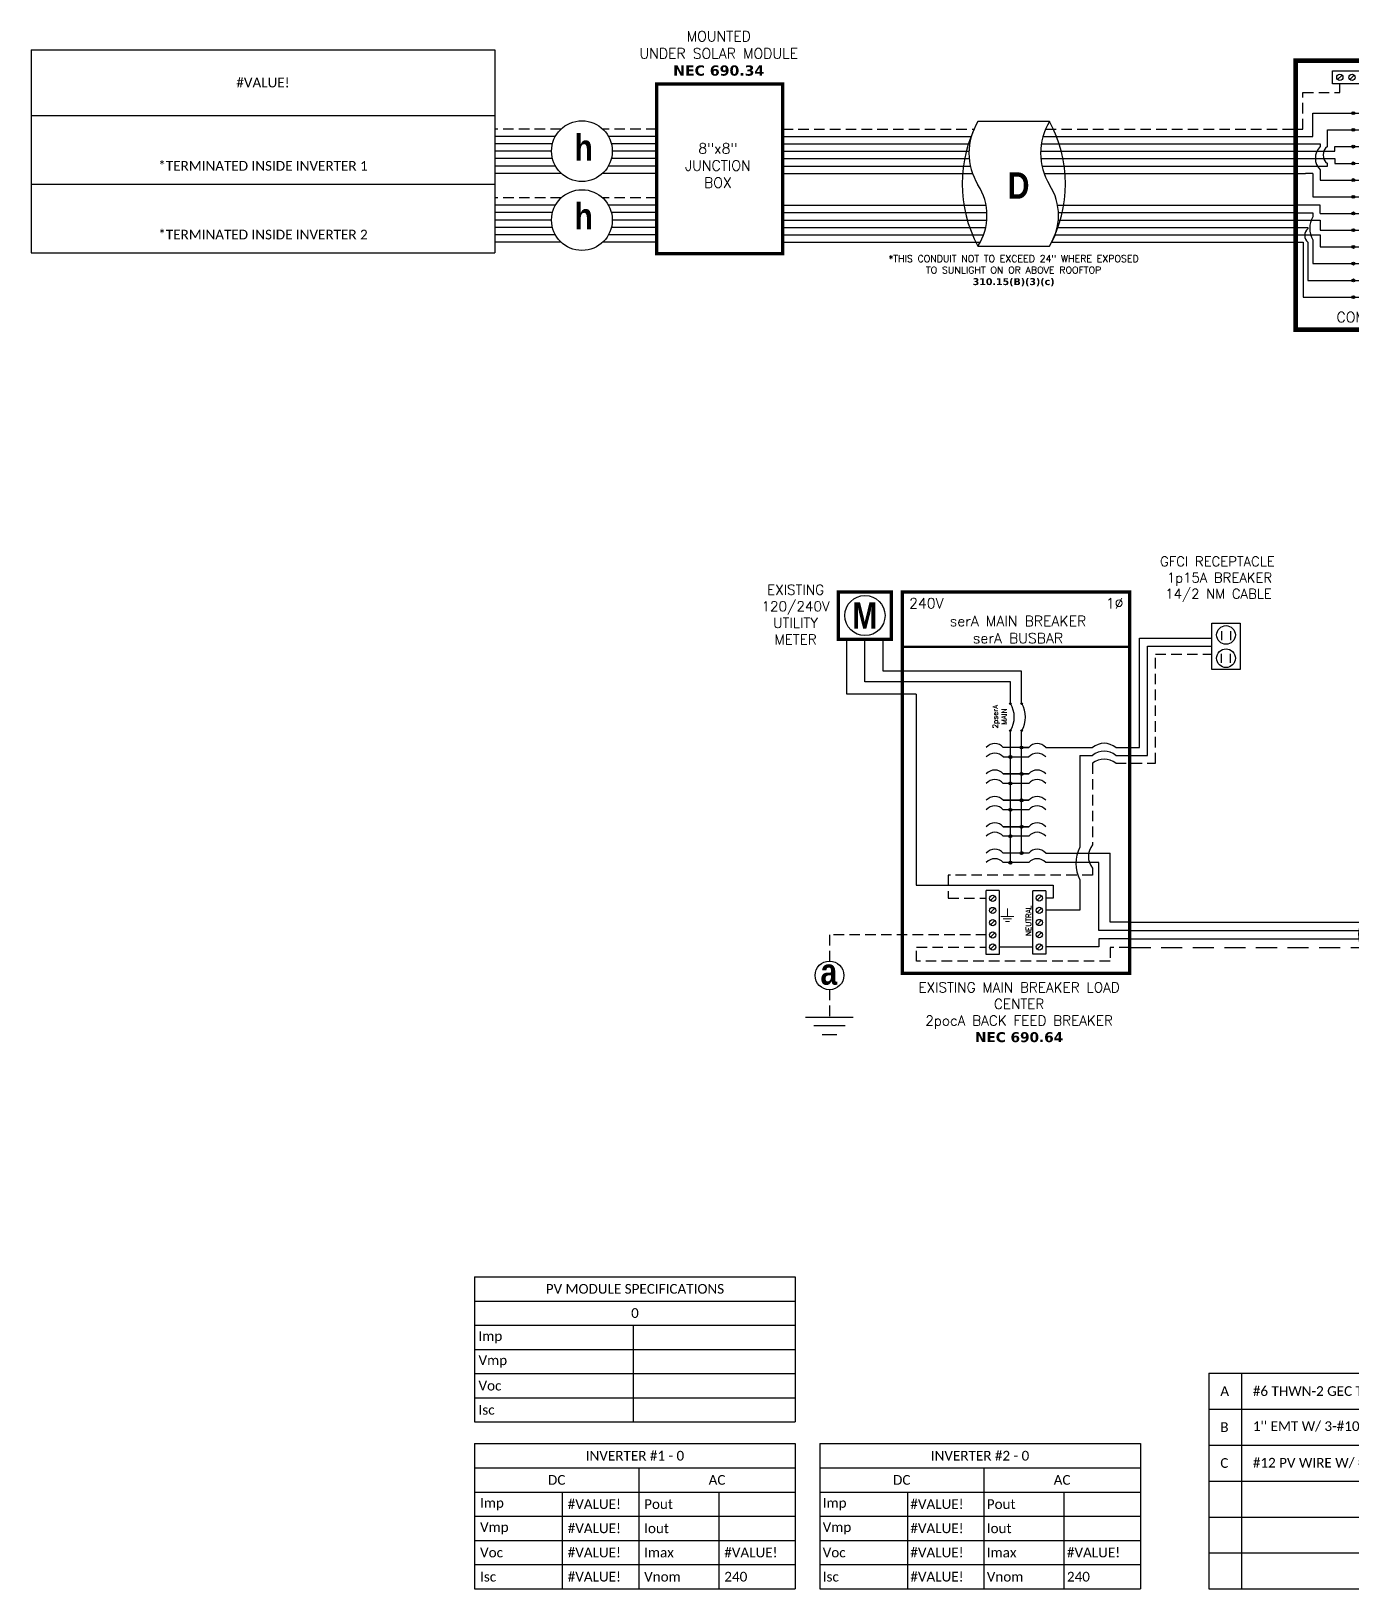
# Model space of a CAD drawing. Header units: feet. Extents: x 20586 to 21367, y 14556 to 15126.
# Drawn here: x 20586 to 21056, y 14556 to 15111 of the extents above; entities that cross this region are included whole.
import ezdxf

# ---------------------------------------------------------------- set-up
doc = ezdxf.new("R2010")
doc.units = ezdxf.units.FT
doc.header["$MEASUREMENT"] = 0
doc.linetypes.add('DASHED', pattern=[0.75, 0.5, -0.25])
doc.linetypes.add('HIDDEN', pattern=[0.375, 0.25, -0.125])
doc.layers.add('TEXT', color=7, linetype='Continuous')
doc.layers.add('Z - TITLEBLOCK TXT', color=7, linetype='Continuous')
doc.styles.add('ONE LINE TXT', font='techb___.ttf')
doc.styles.get("Standard").update_dxf_attribs({"font": 'simplex.shx'})

# ---------------------------------------------------------------- blocks, each defined once
blk = doc.blocks.new('6stringCombiner')
at = {"linetype": 'Continuous'}
h = blk.add_hatch(color=7, dxfattribs=at)
h.dxf.hatch_style = 1
edge = h.paths.add_edge_path()
edge.add_arc((20.51, 77.12), 0.513, 0, 360)
h = blk.add_hatch(color=7, dxfattribs=at)
h.dxf.hatch_style = 1
edge = h.paths.add_edge_path()
edge.add_arc((32.29, 77.12), 0.513, 0, 360)
h = blk.add_hatch(color=254, dxfattribs=at)
h.dxf.hatch_style = 1
edge = h.paths.add_edge_path()
edge.add_arc((39.7, 71.16), 1.11, 0, 360)
h = blk.add_hatch(color=7, dxfattribs=at)
h.dxf.hatch_style = 1
edge = h.paths.add_edge_path()
edge.add_arc((20.51, 71.16), 0.513, 0, 360)
h = blk.add_hatch(color=7, dxfattribs=at)
h.dxf.hatch_style = 1
edge = h.paths.add_edge_path()
edge.add_arc((32.29, 71.16), 0.513, 0, 360)
h = blk.add_hatch(color=7, dxfattribs=at)
h.dxf.hatch_style = 1
edge = h.paths.add_edge_path()
edge.add_arc((20.51, 65.2), 0.513, 0, 360)
h = blk.add_hatch(color=7, dxfattribs=at)
h.dxf.hatch_style = 1
edge = h.paths.add_edge_path()
edge.add_arc((32.29, 65.2), 0.513, 0, 360)
h = blk.add_hatch(color=253, dxfattribs=at)
h.dxf.hatch_style = 1
edge = h.paths.add_edge_path()
edge.add_arc((20.51, 59.24), 0.513, 0, 360)
h = blk.add_hatch(color=253, dxfattribs=at)
h.dxf.hatch_style = 1
edge = h.paths.add_edge_path()
edge.add_arc((32.29, 59.24), 0.513, 0, 360)
h = blk.add_hatch(color=253, dxfattribs=at)
h.dxf.hatch_style = 1
edge = h.paths.add_edge_path()
edge.add_arc((20.51, 53.28), 0.513, 0, 360)
h = blk.add_hatch(color=253, dxfattribs=at)
h.dxf.hatch_style = 1
edge = h.paths.add_edge_path()
edge.add_arc((32.29, 53.28), 0.513, 0, 360)
h = blk.add_hatch(color=254, dxfattribs=at)
h.dxf.hatch_style = 1
edge = h.paths.add_edge_path()
edge.add_arc((39.7, 53.28), 1.11, 0, 360)
h = blk.add_hatch(color=253, dxfattribs=at)
h.dxf.hatch_style = 1
edge = h.paths.add_edge_path()
edge.add_arc((20.51, 47.32), 0.513, 0, 360)
h = blk.add_hatch(color=253, dxfattribs=at)
h.dxf.hatch_style = 1
edge = h.paths.add_edge_path()
edge.add_arc((32.29, 47.32), 0.513, 0, 360)
h = blk.add_hatch(color=7, dxfattribs=at)
h.dxf.hatch_style = 1
edge = h.paths.add_edge_path()
edge.add_arc((20.53, 41.41), 0.513, 0, 360)
h = blk.add_hatch(color=7, dxfattribs=at)
h.dxf.hatch_style = 1
edge = h.paths.add_edge_path()
edge.add_arc((32.3, 41.41), 0.513, 0, 360)
h = blk.add_hatch(color=7, dxfattribs=at)
h.dxf.hatch_style = 1
edge = h.paths.add_edge_path()
edge.add_arc((20.53, 35.45), 0.513, 0, 360)
h = blk.add_hatch(color=7, dxfattribs=at)
h.dxf.hatch_style = 1
edge = h.paths.add_edge_path()
edge.add_arc((32.3, 35.45), 0.513, 0, 360)
h = blk.add_hatch(color=254, dxfattribs=at)
h.dxf.hatch_style = 1
edge = h.paths.add_edge_path()
edge.add_arc((39.71, 35.45), 1.11, 0, 360)
h = blk.add_hatch(color=7, dxfattribs=at)
h.dxf.hatch_style = 1
edge = h.paths.add_edge_path()
edge.add_arc((20.53, 29.49), 0.513, 0, 360)
h = blk.add_hatch(color=7, dxfattribs=at)
h.dxf.hatch_style = 1
edge = h.paths.add_edge_path()
edge.add_arc((32.3, 29.49), 0.513, 0, 360)
h = blk.add_hatch(color=253, dxfattribs=at)
h.dxf.hatch_style = 1
edge = h.paths.add_edge_path()
edge.add_arc((20.53, 23.53), 0.513, 0, 360)
h = blk.add_hatch(color=253, dxfattribs=at)
h.dxf.hatch_style = 1
edge = h.paths.add_edge_path()
edge.add_arc((32.3, 23.53), 0.513, 0, 360)
h = blk.add_hatch(color=253, dxfattribs=at)
h.dxf.hatch_style = 1
edge = h.paths.add_edge_path()
edge.add_arc((20.53, 17.57), 0.513, 0, 360)
h = blk.add_hatch(color=253, dxfattribs=at)
h.dxf.hatch_style = 1
edge = h.paths.add_edge_path()
edge.add_arc((32.3, 17.57), 0.513, 0, 360)
h = blk.add_hatch(color=254, dxfattribs=at)
h.dxf.hatch_style = 1
edge = h.paths.add_edge_path()
edge.add_arc((39.71, 17.57), 1.11, 0, 360)
h = blk.add_hatch(color=253, dxfattribs=at)
h.dxf.hatch_style = 1
edge = h.paths.add_edge_path()
edge.add_arc((20.53, 11.61), 0.513, 0, 360)
h = blk.add_hatch(color=253, dxfattribs=at)
h.dxf.hatch_style = 1
edge = h.paths.add_edge_path()
edge.add_arc((32.3, 11.61), 0.513, 0, 360)
at = {"color": 1, "linetype": 'Continuous'}
for p, q in [((13.11, 87.6), (13.11, 92.14)), ((13.11, 92.14), (40.06, 92.14)), ((40.06, 92.14), (40.06, 87.6)), ((40.06, 87.6), (13.11, 87.6)), ((21.03, 77.13), (24.16, 77.13)), ((28.66, 77.12), (31.78, 77.12)), ((21.03, 71.16), (24.16, 71.17)), ((28.66, 71.16), (31.78, 71.16)), ((21.03, 65.2), (24.16, 65.21)), ((28.66, 65.2), (31.78, 65.2)), ((21.03, 59.24), (24.16, 59.25)), ((28.66, 59.24), (31.78, 59.24)), ((21.03, 53.28), (24.16, 53.29)), ((28.66, 53.28), (31.78, 53.28)), ((21.03, 47.32), (24.16, 47.33)), ((28.66, 47.32), (31.78, 47.32)), ((21.04, 41.42), (24.17, 41.42)), ((28.67, 41.41), (31.79, 41.41)), ((21.04, 35.45), (24.17, 35.46)), ((28.67, 35.45), (31.79, 35.45)), ((21.04, 29.49), (24.17, 29.5)), ((28.67, 29.49), (31.79, 29.49)), ((21.04, 23.53), (24.17, 23.54)), ((28.67, 23.53), (31.79, 23.53)), ((21.04, 17.57), (24.17, 17.58)), ((28.67, 17.57), (31.79, 17.57)), ((21.04, 11.61), (24.17, 11.62)), ((28.67, 11.61), (31.79, 11.61))]:
    blk.add_line(p, q, dxfattribs=at)
at = {"color": 4, "linetype": 'Continuous'}
for p, q in [((16.49, 90.65), (14.92, 89.08)), ((20.84, 90.65), (19.27, 89.08)), ((25.19, 90.65), (23.62, 89.08)), ((29.54, 90.65), (27.97, 89.08)), ((33.89, 90.65), (32.32, 89.08)), ((38.25, 90.65), (36.67, 89.08))]:
    blk.add_line(p, q, dxfattribs=at)
at = {"color": 92, "linetype": 'HIDDEN', "ltscale": 15}
for p, q in [((2.56, 71.4), (2.56, 84.52)), ((2.56, 84.52), (15.71, 84.52)), ((15.71, 84.52), (15.71, 87.6)), ((33.11, 82.53), (33.11, 87.6)), ((37.46, 84.52), (37.46, 87.6)), ((53.89, 84.52), (37.46, 84.52)), ((53.89, 84.52), (53.89, 71.4)), ((50.72, 82.54), (33.11, 82.53)), ((50.72, 62.94), (50.72, 82.54)), ((0, 71.4), (2.56, 71.4)), ((53.89, 71.4), (57.11, 71.4)), ((50.72, 62.94), (57.11, 62.94))]:
    blk.add_line(p, q, dxfattribs=at)
at = {"color": 7, "linetype": 'Continuous'}
for p, q in [((0, 68.78), (3.44, 68.78)), ((48.55, 71.16), (39.7, 71.16)), ((48.55, 69.79), (48.55, 71.16)), ((48.55, 69.79), (57.11, 69.79)), ((0, 63.53), (3.43, 63.53)), ((0, 58.29), (3.44, 58.29)), ((8.71, 41.41), (13.92, 41.41)), ((11.3, 35.45), (13.92, 35.45)), ((50.72, 35.45), (39.71, 35.45))]:
    blk.add_line(p, q, dxfattribs=at)
at = {"color": 253, "linetype": 'Continuous'}
for p, q in [((48.55, 68.18), (48.55, 53.28)), ((48.55, 68.18), (57.11, 68.18)), ((0, 66.15), (3.44, 66.15)), ((0, 60.91), (3.44, 60.91)), ((0, 55.67), (3.44, 55.67)), ((6.06, 55.67), (6.06, 47.32)), ((53.31, 17.57), (53.31, 59.55)), ((53.31, 59.55), (57.11, 59.55)), ((48.55, 53.28), (39.7, 53.28)), ((6.06, 47.32), (13.92, 47.32)), ((0, 41.68), (6.06, 41.68)), ((6.06, 41.68), (6.06, 40.26)), ((0, 36.44), (4.34, 36.44)), ((4.34, 36.44), (4.34, 35.98)), ((0, 31.2), (2.65, 31.2)), ((2.65, 31.2), (2.65, 11.61)), ((4.34, 31.12), (4.34, 17.57)), ((6.06, 31.99), (6.06, 23.53)), ((6.06, 23.53), (13.93, 23.53)), ((4.34, 17.57), (8.68, 17.57)), ((8.68, 17.57), (13.92, 17.57)), ((53.31, 17.57), (40.82, 17.57)), ((2.65, 11.61), (6.06, 11.61)), ((6.06, 11.61), (13.92, 11.61))]:
    blk.add_line(p, q, dxfattribs=at)
for p, q in [((50.72, 35.45), (50.72, 61.25)), ((50.72, 61.25), (57.11, 61.25))]:
    blk.add_line(p, q)
at = {"color": 7}
for p, q in [((8.71, 44.3), (0, 44.3)), ((0, 39.06), (8.71, 39.06)), ((8.71, 41.41), (8.71, 44.3)), ((8.71, 39.06), (8.71, 35.45)), ((0, 33.82), (8.71, 33.82)), ((8.71, 35.45), (11.3, 35.45)), ((8.71, 33.82), (8.71, 29.49))]:
    blk.add_line(p, q, dxfattribs=at)
at = {"lineweight": 50, "const_width": 1.71}
blk.add_lwpolyline([(57.11, 0), (0, 0), (0, 95.81), (57.11, 95.81)], close=True, dxfattribs=at)
blk.add_lwpolyline([(57.11, 0), (0, 0), (0, 95.81), (57.11, 95.81)], close=True, dxfattribs=at)
at = {"color": 92, "linetype": 'HIDDEN', "ltscale": 15, "flags": 128}
for points in [[(40.18, 89.22), (44.87, 89.22)], [(42.53, 92.72), (42.53, 89.22)], [(44.05, 88.35), (41, 88.35)], [(43.24, 87.48), (41.81, 87.48)]]:
    blk.add_lwpolyline(points, dxfattribs=at)
at = {"color": 7, "linetype": 'Continuous', "flags": 128}
for points in [[(3.44, 68.78), (6.06, 68.78), (6.06, 77.12), (13.92, 77.12)], [(13.92, 77.12), (20.51, 77.12)], [(32.29, 77.12), (39.7, 77.12)], [(39.7, 77.12), (39.7, 65.2)], [(11.3, 65.2), (11.3, 71.16), (13.92, 71.16)], [(13.92, 71.16), (20.51, 71.16)], [(13.92, 71.16), (20.51, 71.16)], [(32.29, 71.16), (39.7, 71.16)], [(3.43, 63.53), (13.92, 63.53), (13.92, 65.2)], [(13.92, 65.2), (20.51, 65.2)], [(13.92, 65.2), (20.51, 65.2)], [(32.29, 65.2), (39.7, 65.2)], [(3.44, 58.29), (11.3, 58.29), (11.3, 59.24)], [(13.93, 41.41), (20.53, 41.41)], [(32.3, 41.41), (39.71, 41.41)], [(39.71, 41.41), (39.71, 29.49)], [(13.93, 35.45), (20.53, 35.45)], [(13.93, 35.45), (20.53, 35.45)], [(32.3, 35.45), (39.71, 35.45)], [(8.71, 29.49), (20.53, 29.49)], [(8.71, 29.49), (20.53, 29.49)], [(32.3, 29.49), (39.71, 29.49)]]:
    blk.add_lwpolyline(points, dxfattribs=at)
at = {"color": 253, "linetype": 'Continuous', "flags": 128}
for points in [[(3.44, 66.15), (8.68, 66.15), (8.68, 65.2)], [(3.44, 60.91), (13.92, 60.91), (13.92, 59.24)], [(6.06, 55.67), (3.44, 55.67)], [(8.68, 56.94), (8.68, 53.28), (13.92, 53.28)], [(13.92, 59.24), (20.51, 59.24)], [(13.92, 59.24), (20.51, 59.24)], [(32.29, 59.24), (39.7, 59.24)], [(39.7, 59.24), (39.7, 47.32)], [(13.92, 53.28), (20.51, 53.28)], [(13.92, 53.28), (20.51, 53.28)], [(32.29, 53.28), (39.7, 53.28)], [(13.92, 47.32), (20.51, 47.32)], [(32.29, 47.32), (39.7, 47.32)], [(13.93, 23.53), (20.53, 23.53)], [(13.93, 23.53), (20.53, 23.53)], [(32.3, 23.53), (39.71, 23.53)], [(39.71, 23.53), (39.71, 11.61)], [(13.93, 17.57), (20.53, 17.57)], [(13.93, 17.57), (20.53, 17.57)], [(32.3, 17.57), (39.71, 17.57)], [(13.93, 11.61), (20.53, 11.61)], [(32.3, 11.61), (39.71, 11.61)]]:
    blk.add_lwpolyline(points, dxfattribs=at)
at = {"color": 4, "linetype": 'Continuous'}
for centre in [(15.71, 89.87), (20.06, 89.87), (24.41, 89.87), (28.76, 89.87), (33.11, 89.87), (37.46, 89.87)]:
    blk.add_circle(centre, 1.11, dxfattribs=at)
at = {"color": 7, "linetype": 'Continuous'}
for centre, radius in [((20.51, 77.12), 0.513), ((32.29, 77.12), 0.513), ((39.7, 71.16), 1.11), ((39.7, 71.16), 1.11), ((20.51, 71.16), 0.513), ((32.29, 71.16), 0.513), ((20.51, 65.2), 0.513), ((32.29, 65.2), 0.513), ((39.7, 53.28), 1.11), ((39.7, 53.28), 1.11), ((20.53, 41.41), 0.513), ((32.3, 41.41), 0.513), ((20.53, 35.45), 0.513), ((32.3, 35.45), 0.513), ((39.71, 35.45), 1.11), ((39.71, 35.45), 1.11), ((20.53, 29.49), 0.513), ((32.3, 29.49), 0.513), ((39.71, 17.57), 1.11), ((39.71, 17.57), 1.11)]:
    blk.add_circle(centre, radius, dxfattribs=at)
at = {"color": 253, "linetype": 'Continuous'}
for centre in [(20.51, 59.24), (32.29, 59.24), (20.51, 53.28), (32.29, 53.28), (20.51, 47.32), (32.29, 47.32), (20.53, 23.53), (32.3, 23.53), (20.53, 17.57), (32.3, 17.57), (20.53, 11.61), (32.3, 11.61)]:
    blk.add_circle(centre, 0.513, dxfattribs=at)
for centre, radius, start, end in [((12.9, 61.07), 5.91, 135.6055, 224.3945), ((13.49, 36.12), 8.5, 150.9088, 209.0912), ((6.41, 33.55), 3.19, 130.4007, 229.5993)]:
    blk.add_arc(centre, radius, start, end, dxfattribs=at)
at = {"color": 7, "linetype": 'Continuous'}
blk.add_arc((13.34, 62.22), 3.61, 124.3567, 235.6433, dxfattribs=at)
at = {"color": 1, "linetype": 'Continuous'}
for points in [[(24.16, 77.13), (24.82, 78.47), (26.41, 75.78), (27.87, 78.47), (28.66, 77.12)], [(24.16, 71.17), (24.82, 72.51), (26.41, 69.82), (27.87, 72.51), (28.66, 71.16)], [(24.16, 65.21), (24.82, 66.55), (26.41, 63.86), (27.87, 66.55), (28.66, 65.2)], [(24.16, 59.25), (24.82, 60.58), (26.41, 57.9), (27.87, 60.58), (28.66, 59.24)], [(24.16, 53.29), (24.82, 54.62), (26.41, 51.94), (27.87, 54.62), (28.66, 53.28)], [(24.16, 47.33), (24.82, 48.66), (26.41, 45.98), (27.87, 48.66), (28.66, 47.32)], [(24.17, 41.42), (24.84, 42.76), (26.42, 40.07), (27.88, 42.76), (28.67, 41.41)], [(24.17, 35.46), (24.84, 36.8), (26.42, 34.11), (27.88, 36.8), (28.67, 35.45)], [(24.17, 29.5), (24.84, 30.84), (26.42, 28.15), (27.88, 30.84), (28.67, 29.49)], [(24.17, 23.54), (24.84, 24.87), (26.42, 22.19), (27.88, 24.87), (28.67, 23.53)], [(24.17, 17.58), (24.84, 18.91), (26.42, 16.23), (27.88, 18.91), (28.67, 17.57)], [(24.17, 11.62), (24.84, 12.95), (26.42, 10.27), (27.88, 12.95), (28.67, 11.61)]]:
    blk.add_spline(points, degree=3, dxfattribs=at)
for p in [(22.67, 78.71), (22.67, 72.75), (22.67, 66.79), (22.67, 60.82), (22.67, 54.86), (22.67, 48.9), (22.68, 43), (22.68, 37.04), (22.67, 31.08), (22.68, 25.11), (22.68, 19.15), (22.68, 13.19)]:
    blk.add_text('20A', height=2.778, dxfattribs=at).set_placement(p)
at = {"color": 1, "insert": (26.91, 4.5), "char_height": 3.658, "attachment_point": 5}
blk.add_mtext_dynamic_manual_height_columns('COMBINER', width=1.1897, gutter_width=7.17, heights=[0], dxfattribs=at)
blk = doc.blocks.new('*T22')
at = {"color": 0, "lineweight": -2, "transparency": 16777216}
for p, q in [((0, 0), (165.11, 0)), ((0, 0), (0, -72.27)), ((165.11, 0), (165.11, -72.27)), ((0, -23.32), (165.11, -23.32)), ((0, -47.8), (165.11, -47.8)), ((0, -72.27), (165.11, -72.27))]:
    blk.add_line(p, q, dxfattribs=at)
at = {"color": 0, "linetype": 'Continuous', "transparency": 16777216, "char_height": 3.4544, "width": 156.9097, "attachment_point": 5}
for s, insert in [('{\\fCalibri|b0|i0|c0;#VALUE!', (82.56, -11.66)), ('{\\fCalibri|b0|i0|c0;^J^J*TERMINATED INSIDE INVERTER 1', (82.56, -35.56)), ('{\\fCalibri|b0|i0|c0;^J^J*TERMINATED INSIDE INVERTER 2', (82.56, -60.03))]:
    blk.add_mtext(s, dxfattribs=dict(at, insert=insert))
blk = doc.blocks.new('*U13')
at = {"color": 7, "linetype": 'Continuous'}
for p, q in [((-7.14, 13.31), (-28.39, 13.31)), ((-28.39, -4.31), (-7.14, -4.31))]:
    blk.add_line(p, q, dxfattribs=at)
at = {"color": 7}
for p, q in [((-35.53, 9), (-31.05, 9)), ((-9.81, 9), (0, 9))]:
    blk.add_line(p, q, dxfattribs=at)
at = {"color": 10}
for p, q in [((-35.53, 6), (-30.11, 6)), ((-8.87, 6), (0, 6))]:
    blk.add_line(p, q, dxfattribs=at)
at = {"color": 253}
for p, q in [((-35.53, 3), (-26.66, 3)), ((-5.41, 3), (0, 3))]:
    blk.add_line(p, q, dxfattribs=at)
at = {"color": 92, "linetype": 'HIDDEN', "ltscale": 10}
for p, q in [((-4.48, 0), (0, 0)), ((-35.53, 0), (-25.72, 0))]:
    blk.add_line(p, q, dxfattribs=at)
at = {"color": 7, "linetype": 'Continuous'}
for centre, start, end in [((-22.54, 4.5), 133.9732, 236.4265), ((-12.99, 4.5), 313.9732, 56.4265)]:
    blk.add_arc(centre, 10.58, start, end, dxfattribs=at)
at = {"linetype": 'Continuous'}
for centre, start, end in [((-26.08, 8.91), 117.6639, 242.3361), ((-4.83, 8.91), 117.6639, 242.3361), ((-30.7, 0.09), 297.6639, 62.3361), ((-9.45, 0.09), 297.6639, 62.3361)]:
    blk.add_arc(centre, 4.98, start, end, dxfattribs=at)
blk = doc.blocks.new('*U21')
at = {"color": 7}
blk.add_line((-79.14, 9), (0, 9), dxfattribs=at)
at = {"color": 10}
blk.add_line((-79.14, 6), (0, 6), dxfattribs=at)
at = {"color": 253}
blk.add_line((-79.14, 3), (0, 3), dxfattribs=at)
at = {"color": 92, "linetype": 'DASHED', "ltscale": 15}
blk.add_line((-79.14, 0), (0, 0), dxfattribs=at)
blk = doc.blocks.new('breakerPanel')
at = {"linetype": 'Continuous'}
h = blk.add_hatch(color=1, dxfattribs=at)
h.dxf.hatch_style = 1
edge = h.paths.add_edge_path()
edge.add_arc((-42.47, 86.8), 0.291, 0, 360)
h = blk.add_hatch(color=1, dxfattribs=at)
h.dxf.hatch_style = 1
edge = h.paths.add_edge_path()
edge.add_arc((-38.44, 86.8), 0.291, 0, 360)
h = blk.add_hatch(color=1, dxfattribs=at)
h.dxf.hatch_style = 1
edge = h.paths.add_edge_path()
edge.add_arc((-42.47, 77.16), 0.291, 0, 360)
h = blk.add_hatch(color=1, dxfattribs=at)
h.dxf.hatch_style = 1
edge = h.paths.add_edge_path()
edge.add_arc((-38.44, 77.16), 0.291, 0, 360)
h = blk.add_hatch(color=1, dxfattribs=at)
h.dxf.hatch_style = 1
edge = h.paths.add_edge_path()
edge.add_arc((-42.47, 67.78), 0.528, 0, 360)
h = blk.add_hatch(color=1, dxfattribs=at)
h.dxf.hatch_style = 1
edge = h.paths.add_edge_path()
edge.add_arc((-38.44, 71.16), 0.528, 0, 360)
h = blk.add_hatch(color=1, dxfattribs=at)
h.dxf.hatch_style = 1
edge = h.paths.add_edge_path()
edge.add_arc((-38.44, 61.76), 0.528, 0, 360)
h = blk.add_hatch(color=1, dxfattribs=at)
h.dxf.hatch_style = 1
edge = h.paths.add_edge_path()
edge.add_arc((-42.47, 58.38), 0.528, 0, 360)
h = blk.add_hatch(color=1, dxfattribs=at)
h.dxf.hatch_style = 1
edge = h.paths.add_edge_path()
edge.add_arc((-38.44, 52.36), 0.528, 0, 360)
h = blk.add_hatch(color=1, dxfattribs=at)
h.dxf.hatch_style = 1
edge = h.paths.add_edge_path()
edge.add_arc((-42.47, 48.98), 0.528, 0, 360)
h = blk.add_hatch(color=1, dxfattribs=at)
h.dxf.hatch_style = 1
edge = h.paths.add_edge_path()
edge.add_arc((-42.47, 39.58), 0.528, 0, 360)
h = blk.add_hatch(color=1, dxfattribs=at)
h.dxf.hatch_style = 1
edge = h.paths.add_edge_path()
edge.add_arc((-38.44, 42.95), 0.528, 0, 360)
h = blk.add_hatch(color=1, dxfattribs=at)
h.dxf.hatch_style = 1
edge = h.paths.add_edge_path()
edge.add_arc((-38.44, 33.55), 0.528, 0, 360)
h = blk.add_hatch(color=1, dxfattribs=at)
h.dxf.hatch_style = 1
edge = h.paths.add_edge_path()
edge.add_arc((-42.47, 30.17), 0.528, 0, 360)
at = {"color": 155, "true_color": 0x647190}
blk.add_line((-80.92, 126.59), (0, 126.59), dxfattribs=at)
at = {"color": 253, "linetype": 'Continuous'}
for p, q in [((-100.73, 90.2), (-100.73, 109.7)), ((-76.04, 90.2), (-100.73, 90.2)), ((-76.04, 90.2), (-76.04, 22.16)), ((-76.04, 22.16), (-27.25, 22.16)), ((-27.25, 17.57), (-29.89, 17.57)), ((-27.25, 22.16), (-27.25, 17.57)), ((-11.01, 0.16), (-29.89, 0.16)), ((0, 3), (-11.01, 3)), ((-11.01, 3), (-11.01, 0.16))]:
    blk.add_line(p, q, dxfattribs=at)
at = {"color": 10, "linetype": 'Continuous'}
for p, q in [((-94.24, 94.51), (-94.24, 109.7)), ((-42.47, 94.51), (-94.24, 94.51)), ((-42.47, 87.09), (-42.47, 94.51)), ((-42.47, 30.17), (-42.47, 76.87)), ((-35.88, 67.78), (-45.04, 67.78)), ((-35.88, 58.38), (-45.04, 58.38)), ((-35.88, 48.98), (-45.04, 48.98)), ((-35.88, 39.58), (-45.04, 39.58)), ((-35.88, 30.17), (-45.04, 30.17)), ((-10.98, 30.17), (-29.89, 30.17)), ((-10.98, 6), (-10.98, 30.17)), ((0, 6), (-10.98, 6))]:
    blk.add_line(p, q, dxfattribs=at)
at = {"color": 7, "linetype": 'Continuous'}
for p, q in [((-87.75, 98.34), (-87.75, 109.7)), ((-38.44, 98.34), (-87.75, 98.34)), ((-38.44, 87.09), (-38.44, 98.34)), ((-38.44, 61.76), (-38.44, 76.87)), ((-35.88, 71.16), (-45.04, 71.16)), ((-38.44, 71.16), (-35.88, 71.16)), ((-45.04, 61.76), (-35.88, 61.76)), ((-35.88, 61.76), (-45.04, 61.76)), ((-38.44, 52.36), (-38.44, 61.76)), ((-45.04, 52.36), (-35.88, 52.36)), ((-35.88, 52.36), (-45.04, 52.36)), ((-38.44, 42.95), (-38.44, 52.36)), ((-45.04, 42.95), (-35.88, 42.95)), ((-35.88, 42.95), (-45.04, 42.95)), ((-38.44, 33.55), (-38.44, 42.95)), ((-35.88, 33.55), (-45.04, 33.55)), ((-6.96, 9), (-6.96, 33.55))]:
    blk.add_line(p, q, dxfattribs=at)
at = {"lineweight": 50}
blk.add_line((-80.92, 106.95), (0, 106.95), dxfattribs=at)
at = {"color": 7}
for p, q in [((-29.89, 33.55), (-6.96, 33.55)), ((0, 9), (-6.96, 9))]:
    blk.add_line(p, q, dxfattribs=at)
at = {"color": 1, "linetype": 'Continuous'}
for p, q in [((-51.03, -2.51), (-51.03, 20.23)), ((-46.49, 20.23), (-51.03, 20.23)), ((-46.49, 20.23), (-46.49, -2.51)), ((-34.43, -2.43), (-34.43, 20.16)), ((-29.89, 20.16), (-34.43, 20.16)), ((-29.89, 20.16), (-29.89, -2.43)), ((-46.49, -2.51), (-51.03, -2.51)), ((-29.89, -2.43), (-34.43, -2.43))]:
    blk.add_line(p, q, dxfattribs=at)
at = {"color": 4, "linetype": 'Continuous'}
for p, q in [((-47.97, 18.28), (-49.55, 16.71)), ((-31.37, 18.35), (-32.94, 16.78)), ((-47.97, 13.93), (-49.55, 12.36)), ((-31.37, 14), (-32.94, 12.43)), ((-47.97, 9.58), (-49.55, 8.01)), ((-31.37, 9.65), (-32.94, 8.08)), ((-47.97, 5.23), (-49.55, 3.66)), ((-47.97, 0.88), (-49.55, -0.69)), ((-31.37, 5.3), (-32.94, 3.73)), ((-31.37, 0.95), (-32.94, -0.62))]:
    blk.add_line(p, q, dxfattribs=at)
at = {"color": 92, "linetype": 'HIDDEN', "ltscale": 15}
for p, q in [((-51.03, 4.44), (-106.89, 4.44)), ((-106.89, 4.44), (-106.89, -4.87)), ((-75.84, -4.96), (-75.84, 0.09)), ((-75.84, 0.09), (-51.03, 0.09)), ((0, 0), (-6.96, 0)), ((-6.96, -4.96), (-75.84, -4.96)), ((-6.96, 0), (-6.96, -4.96)), ((-106.89, -15.1), (-106.89, -24.84))]:
    blk.add_line(p, q, dxfattribs=at)
at = {"color": 92, "linetype": 'Continuous', "ltscale": 15}
blk.add_line((-34.43, 0.09), (-46.49, 0.09), dxfattribs=at)
at = {"lineweight": 50, "const_width": 1.19}
for points in [[(-103.67, 109.7), (-103.67, 126.59), (-84.82, 126.59), (-84.82, 109.7)], [(-80.92, -9.3), (-80.92, 126.59), (0, 126.59), (0, -9.3)]]:
    blk.add_lwpolyline(points, close=True, dxfattribs=at)
at = {"color": 92, "linetype": 'Continuous', "lineweight": 5, "ltscale": 0.05, "flags": 128}
for points in [[(-43.54, 13.81), (-43.54, 10.97)], [(-45.88, 10.97), (-41.2, 10.97)], [(-42.01, 10.1), (-45.07, 10.1)], [(-42.82, 9.23), (-44.25, 9.23)]]:
    blk.add_lwpolyline(points, dxfattribs=at)
at = {"color": 92, "linetype": 'Continuous', "ltscale": 4, "flags": 128}
for points in [[(-115.37, -24.84), (-98.41, -24.84)], [(-101.35, -27.98), (-112.43, -27.98)], [(-104.29, -31.12), (-109.49, -31.12)]]:
    blk.add_lwpolyline(points, dxfattribs=at)
at = {"linetype": 'Continuous'}
blk.add_circle((-94.24, 118.15), 7.15, dxfattribs=at)
at = {"color": 1, "linetype": 'Continuous'}
for centre, radius in [((-42.47, 86.8), 0.291), ((-38.44, 86.8), 0.291), ((-42.47, 77.16), 0.291), ((-38.44, 77.16), 0.291), ((-42.47, 67.78), 0.528), ((-38.44, 71.16), 0.528), ((-38.44, 61.76), 0.528), ((-42.47, 58.38), 0.528), ((-38.44, 52.36), 0.528), ((-42.47, 48.98), 0.528), ((-42.47, 39.58), 0.528), ((-38.44, 42.95), 0.528), ((-38.44, 33.55), 0.528), ((-42.47, 30.17), 0.528)]:
    blk.add_circle(centre, radius, dxfattribs=at)
at = {"color": 4, "linetype": 'Continuous'}
for centre in [(-48.76, 17.49), (-32.16, 17.57), (-48.76, 13.14), (-32.16, 13.21), (-48.76, 8.79), (-48.76, 4.44), (-32.16, 8.86), (-32.16, 4.51), (-48.76, 0.09), (-32.16, 0.16)]:
    blk.add_circle(centre, 1.11, dxfattribs=at)
at = {"color": 7, "linetype": 'Continuous'}
blk.add_circle((-106.89, -9.99), 5.11, dxfattribs=at)
at = {"color": 1, "linetype": 'Continuous'}
for centre, radius, start, end in [((-50.14, 81.98), 9.06, 327.8708, 32.1292), ((-46.11, 81.98), 9.06, 327.8708, 32.1292), ((-48.03, 68.62), 3.93, 40.3392, 139.6608), ((-32.88, 68.62), 3.93, 40.3392, 139.6608), ((-48.03, 65.24), 3.93, 40.3392, 139.6608), ((-32.88, 65.24), 3.93, 40.3392, 139.6608), ((-48.03, 59.21), 3.93, 40.3392, 139.6608), ((-32.88, 59.21), 3.93, 40.3392, 139.6608), ((-48.03, 55.84), 3.93, 40.3392, 139.6608), ((-32.88, 55.84), 3.93, 40.3392, 139.6608), ((-48.03, 49.81), 3.93, 40.3392, 139.6608), ((-48.03, 46.43), 3.93, 40.3392, 139.6608), ((-32.88, 49.81), 3.93, 40.3392, 139.6608), ((-32.88, 46.43), 3.93, 40.3392, 139.6608), ((-48.03, 40.41), 3.93, 40.3392, 139.6608), ((-48.03, 37.03), 3.93, 40.3392, 139.6608), ((-32.88, 40.41), 3.93, 40.3392, 139.6608), ((-32.88, 37.03), 3.93, 40.3392, 139.6608), ((-48.03, 31.01), 3.93, 40.3392, 139.6608), ((-32.88, 31.01), 3.93, 40.3392, 139.6608), ((-48.03, 27.63), 3.93, 40.3392, 139.6608), ((-32.88, 27.63), 3.93, 40.3392, 139.6608)]:
    blk.add_arc(centre, radius, start, end, dxfattribs=at)
at = {"color": 253, "linetype": 'Continuous', "style": 'ONE LINE TXT'}
blk.add_text('M', height=9.38, dxfattribs=at).set_placement((-98.8, 113.43))
at = {"color": 4, "linetype": 'Continuous'}
blk.add_text('NEUTRAL', height=1.874, rotation=90, dxfattribs=at).set_placement((-35.08, 4.08))
at = {"color": 1, "attachment_point": 5}
for s, width, gutter_width, heights, insert, char_height in [('EXISTING\\P120/240V UTILITY METER', 0.0523, 7.17, [0], (-118.95, 118.48), 3.5433), ('240V', 0.1481, 0.75, [0], (-72.39, 122.54), 3.658), ('1∅', 0.1481, 0.75, [0], (-5.31, 122.54), 3.658), ('serA MAIN BREAKER\\PserA BUSBAR', 72.4998, 0.75, [0], (-39.75, 113.14), 3.6576), ('EXISTING MAIN BREAKER LOAD CENTER\\P2pocA BACK FEED BREAKER\\P{\\fVerdana|b1|i0|c0|p34;NEC 690.64}', 79.2627, 97.94, [154.49], (-39.35, -23.14), 3.5433)]:
    blk.add_mtext_dynamic_manual_height_columns(s, width=width, gutter_width=gutter_width, heights=heights, dxfattribs=dict(at, insert=insert, char_height=char_height))
at = {"color": 4, "linetype": 'Continuous', "insert": (-46.25, 82.15), "char_height": 1.874, "attachment_point": 5, "rotation": 90}
blk.add_mtext_dynamic_manual_height_columns('2pserA\\PMAIN', width=0.1481, gutter_width=0.75, heights=[0], dxfattribs=at)
at = {"color": 1, "linetype": 'Continuous', "insert": (-110.08, -3.93), "char_height": 9.3833, "attachment_point": 1, "style": 'ONE LINE TXT'}
blk.add_mtext_dynamic_manual_height_columns('{\\W1;\\C256;a}', width=0.1385, gutter_width=2.13, heights=[0], dxfattribs=at)
blk = doc.blocks.new('*U17')
at = {"color": 7}
blk.add_blockref('breakerPanel', (0, 0), dxfattribs=at)
blk = doc.blocks.new('*T23')
at = {"color": 0, "lineweight": -2, "transparency": 16777216}
for p, q in [((0, 0), (114.19, 0)), ((0, 0), (0, -51.7)), ((114.19, 0), (114.19, -51.7)), ((0, -8.62), (114.19, -8.62)), ((58.43, -8.62), (58.43, -51.7)), ((0, -17.23), (114.19, -17.23)), ((31.22, -17.23), (31.22, -51.7)), ((86.98, -17.23), (86.98, -51.7)), ((0, -25.85), (114.19, -25.85)), ((0, -34.47), (114.19, -34.47)), ((0, -43.08), (114.19, -43.08)), ((0, -51.7), (114.19, -51.7))]:
    blk.add_line(p, q, dxfattribs=at)
at = {"color": 0, "linetype": 'Continuous', "transparency": 16777216, "char_height": 3.4544}
for s, insert, width, attachment_point in [('{\\fCalibri|b0|i0|c0;INVERTER #1 - 0', (57.09, -4.31), 110.3293, 5), ('{\\fCalibri|b0|i0|c0;DC', (29.22, -12.93), 54.5755, 5), ('{\\fCalibri|b0|i0|c0;AC', (86.31, -12.93), 51.8976, 5), ('{\\fCalibri|b0|i0|c0;Imp', (1.93, -21.54), 27.3681, 4), ('{\\fCalibri|b0|i0|c0;#VALUE!', (33.15, -21.54), 23.3513, 4), ('{\\fCalibri|b0|i0|c0;Pout', (60.36, -21.54), 24.6902, 4), ('{\\fCalibri|b0|i0|c0;', (88.91, -21.54), 23.3513, 4), ('{\\fCalibri|b0|i0|c0;Vmp', (1.93, -30.16), 27.3681, 4), ('{\\fCalibri|b0|i0|c0;#VALUE!', (33.15, -30.16), 23.3513, 4), ('{\\fCalibri|b0|i0|c0;Iout', (60.36, -30.16), 24.6902, 4), ('{\\fCalibri|b0|i0|c0;', (88.91, -30.16), 23.3513, 4), ('{\\fCalibri|b0|i0|c0;Voc', (1.93, -38.78), 27.3681, 4), ('{\\fCalibri|b0|i0|c0;#VALUE!', (33.15, -38.78), 23.3513, 4), ('{\\fCalibri|b0|i0|c0;Imax', (60.36, -38.78), 24.6902, 4), ('{\\fCalibri|b0|i0|c0;#VALUE!', (88.91, -38.78), 23.3513, 4), ('{\\fCalibri|b0|i0|c0;Isc', (1.93, -47.39), 27.3681, 4), ('{\\fCalibri|b0|i0|c0;#VALUE!', (33.15, -47.39), 23.3513, 4), ('{\\fCalibri|b0|i0|c0;Vnom', (60.36, -47.39), 24.6902, 4), ('{\\fCalibri|b0|i0|c0;240', (88.91, -47.39), 23.3513, 4)]:
    blk.add_mtext(s, dxfattribs=dict(at, insert=insert, width=width, attachment_point=attachment_point))
blk = doc.blocks.new('*T24')
at = {"color": 0, "lineweight": -2, "transparency": 16777216}
for p, q in [((0, 0), (114.19, 0)), ((0, 0), (0, -51.7)), ((114.19, 0), (114.19, -51.7)), ((0, -8.62), (114.19, -8.62)), ((58.43, -8.62), (58.43, -51.7)), ((0, -17.23), (114.19, -17.23)), ((31.22, -17.23), (31.22, -51.7)), ((86.98, -17.23), (86.98, -51.7)), ((0, -25.85), (114.19, -25.85)), ((0, -34.47), (114.19, -34.47)), ((0, -43.08), (114.19, -43.08)), ((0, -51.7), (114.19, -51.7))]:
    blk.add_line(p, q, dxfattribs=at)
at = {"color": 0, "linetype": 'Continuous', "transparency": 16777216, "char_height": 3.4544}
for s, insert, width, attachment_point in [('{\\fCalibri|b0|i0|c0;INVERTER #2 - 0', (57.09, -4.31), 112.0547, 5), ('{\\fCalibri|b0|i0|c0;DC', (29.22, -12.93), 56.3009, 5), ('{\\fCalibri|b0|i0|c0;AC', (86.31, -12.93), 53.623, 5), ('{\\fCalibri|b0|i0|c0;Imp', (1.07, -21.54), 29.0935, 4), ('{\\fCalibri|b0|i0|c0;#VALUE!', (32.29, -21.54), 25.0767, 4), ('{\\fCalibri|b0|i0|c0;Pout', (59.5, -21.54), 26.4156, 4), ('{\\fCalibri|b0|i0|c0;', (88.04, -21.54), 25.0767, 4), ('{\\fCalibri|b0|i0|c0;Vmp', (1.07, -30.16), 29.0935, 4), ('{\\fCalibri|b0|i0|c0;#VALUE!', (32.29, -30.16), 25.0767, 4), ('{\\fCalibri|b0|i0|c0;Iout', (59.5, -30.16), 26.4156, 4), ('{\\fCalibri|b0|i0|c0;', (88.04, -30.16), 25.0767, 4), ('{\\fCalibri|b0|i0|c0;Voc', (1.07, -38.78), 29.0935, 4), ('{\\fCalibri|b0|i0|c0;#VALUE!', (32.29, -38.78), 25.0767, 4), ('{\\fCalibri|b0|i0|c0;Imax', (59.5, -38.78), 26.4156, 4), ('{\\fCalibri|b0|i0|c0;#VALUE!', (88.04, -38.78), 25.0767, 4), ('{\\fCalibri|b0|i0|c0;Isc', (1.07, -47.39), 29.0935, 4), ('{\\fCalibri|b0|i0|c0;#VALUE!', (32.29, -47.39), 25.0767, 4), ('{\\fCalibri|b0|i0|c0;Vnom', (59.5, -47.39), 26.4156, 4), ('{\\fCalibri|b0|i0|c0;240', (88.04, -47.39), 25.0767, 4)]:
    blk.add_mtext(s, dxfattribs=dict(at, insert=insert, width=width, attachment_point=attachment_point))
blk = doc.blocks.new('*T25')
at = {"color": 0, "lineweight": -2, "transparency": 16777216}
for p, q in [((0, 0), (114.19, 0)), ((0, 0), (0, -51.69)), ((114.19, 0), (114.19, -51.69)), ((0, -8.62), (114.19, -8.62)), ((0, -17.23), (114.19, -17.23)), ((56.41, -17.23), (56.41, -51.69)), ((0, -25.85), (114.19, -25.85)), ((0, -34.46), (114.19, -34.46)), ((0, -43.08), (114.19, -43.08)), ((0, -51.69), (114.19, -51.69))]:
    blk.add_line(p, q, dxfattribs=at)
at = {"color": 0, "linetype": 'Continuous', "transparency": 16777216, "char_height": 3.4544}
for s, insert, width, attachment_point in [('{\\fCalibri|b0|i0|c0;PV MODULE SPECIFICATIONS', (57.09, -4.31), 111.433, 5), ('{\\fCalibri|b0|i0|c0;0', (57.09, -12.92), 111.433, 5), ('{\\fCalibri|b0|i0|c0;Imp', (1.38, -21.54), 53.6551, 4), ('{\\fCalibri|b0|i0|c0;', (57.78, -21.54), 55.0254, 4), ('{\\fCalibri|b0|i0|c0;Vmp', (1.38, -30.15), 53.6551, 4), ('{\\fCalibri|b0|i0|c0;', (57.78, -30.15), 55.0254, 4), ('{\\fCalibri|b0|i0|c0;Voc', (1.38, -38.77), 53.6551, 4), ('{\\fCalibri|b0|i0|c0;', (57.78, -38.77), 55.0254, 4), ('{\\fCalibri|b0|i0|c0;Isc', (1.38, -47.39), 53.6551, 4), ('{\\fCalibri|b0|i0|c0;', (57.78, -47.39), 55.0254, 4)]:
    blk.add_mtext(s, dxfattribs=dict(at, insert=insert, width=width, attachment_point=attachment_point))
blk = doc.blocks.new('*T26')
at = {"linetype": 'ByBlock', "lineweight": -2, "transparency": 16777216}
for p, q in [((0, 0), (357.03, 0)), ((0, 0), (0, -76.8)), ((11.58, 0), (11.58, -76.8)), ((178.51, 0), (178.51, -76.8)), ((190.1, 0), (190.1, -76.8)), ((357.03, 0), (357.03, -76.8)), ((0, -12.8), (357.03, -12.8)), ((0, -25.61), (357.03, -25.61)), ((0, -38.41), (357.03, -38.41)), ((0, -51.22), (357.03, -51.22)), ((0, -64.02), (357.03, -64.02)), ((0, -76.8), (357.03, -76.8))]:
    blk.add_line(p, q, dxfattribs=at)
at = {"color": 0, "linetype": 'Continuous', "transparency": 16777216, "char_height": 3.4544, "attachment_point": 4}
for s, insert, width in [('{\\fCalibri|b0|i0|c0;A', (4.06, -6.4), 3.4544), ('{\\fCalibri|b0|i0|c0;#6 THWN-2 GEC TO EXISTING GROUND ROD', (15.65, -6.4), 158.8026), ('{\\fCalibri|b0|i0|c0;', (182.58, -6.4), 3.4544), ('{\\fCalibri|b0|i0|c0;', (194.16, -6.4), 158.8095), ('{\\fCalibri|b0|i0|c0;B', (4.06, -19.21), 3.4544), ("{\\fCalibri|b0|i0|c0;1'' EMT W/ 3-#10 THWN-2, 1-#10 THWN-2 GROUND", (15.65, -19.21), 158.8026), ('{\\fCalibri|b0|i0|c0;', (182.58, -19.21), 3.4544), ('{\\fCalibri|b0|i0|c0;', (194.16, -19.21), 158.8095), ('{\\fCalibri|b0|i0|c0;C', (4.06, -32.01), 3.4544), ('{\\fCalibri|b0|i0|c0;#12 PV WIRE W/ #8 BARE COPPER BOND TO MODULES AND RAILS', (15.65, -32.01), 158.8026), ('{\\fCalibri|b0|i0|c0;', (182.58, -32.01), 3.4544), ('{\\fCalibri|b0|i0|c0;', (194.16, -32.01), 158.8095), ('{\\fCalibri|b0|i0|c0;', (4.06, -44.82), 3.4544), ('{\\fCalibri|b0|i0|c0;', (15.65, -44.82), 158.8026), ('{\\fCalibri|b0|i0|c0;', (182.58, -44.82), 3.4544), ('{\\fCalibri|b0|i0|c0;', (194.16, -44.82), 158.8095), ('{\\fCalibri|b0|i0|c0;', (4.06, -57.62), 3.4544), ('{\\fCalibri|b0|i0|c0;', (15.65, -57.62), 158.8026), ('{\\fCalibri|b0|i0|c0;', (182.58, -57.62), 3.4544), ('{\\fCalibri|b0|i0|c0;', (194.16, -57.62), 158.8095), ('{\\fCalibri|b0|i0|c0;', (4.06, -70.41), 3.4544), ('{\\fCalibri|b0|i0|c0;', (15.65, -70.41), 158.8026), ('{\\fCalibri|b0|i0|c0;', (182.58, -70.41), 3.4544), ('{\\fCalibri|b0|i0|c0;', (194.16, -70.41), 158.8095)]:
    blk.add_mtext(s, dxfattribs=dict(at, insert=insert, width=width))
blk = doc.blocks.new('gfci1')
at = {"color": 7, "linetype": 'Continuous'}
for p, q in [((33.46, 0), (33.46, 38.87)), ((33.46, 38.87), (59.14, 38.87)), ((62.57, 41.42), (62.57, 38.21)), ((65.87, 41.42), (65.87, 38.21)), ((62.57, 30.17), (62.57, 33.39)), ((65.87, 30.17), (65.87, 33.39)), ((0, 0), (16.69, 0)), ((24.94, 0), (33.46, 0))]:
    blk.add_line(p, q, dxfattribs=at)
at = {"color": 253, "linetype": 'Continuous'}
for p, q in [((36.28, -2.82), (36.28, 36.06)), ((36.28, 36.06), (59.14, 36.06)), ((12.22, -2.82), (16.69, -2.82)), ((12.22, -2.82), (12.22, -35.5)), ((24.94, -2.82), (36.28, -2.82)), ((12.22, -47.07), (12.22, -57.95)), ((12.22, -57.95), (0, -57.95))]:
    blk.add_line(p, q, dxfattribs=at)
at = {"color": 7}
blk.add_line((16.69, -45.52), (16.69, -45.52), dxfattribs=at)
at = {"color": 7, "linetype": 'Continuous'}
blk.add_lwpolyline([(59.14, 44.31), (69.3, 44.31), (69.3, 27.81), (59.14, 27.81)], close=True, dxfattribs=at)
for centre in [(64.22, 40.06), (64.22, 31.78)]:
    blk.add_circle(centre, 3.33, dxfattribs=at)
blk.add_arc((20.81, -4.99), 6.47, 50.3905, 129.6095, dxfattribs=at)
at = {"color": 253, "linetype": 'Continuous'}
for centre, radius, start, end in [((20.81, -7.8), 6.47, 50.3905, 129.6095), ((22.72, -41.29), 11.99, 151.1704, 208.8296)]:
    blk.add_arc(centre, radius, start, end, dxfattribs=at)
at = {"layer": 'TEXT', "color": 92, "linetype": 'HIDDEN', "ltscale": 15}
for p, q in [((39.09, -5.63), (39.09, 33.24)), ((39.09, 33.24), (59.14, 33.24)), ((16.69, -5.63), (16.69, -34.69)), ((24.94, -5.63), (39.09, -5.63)), ((16.69, -42.94), (16.69, -45.52)), ((16.69, -45.52), (-34.69, -45.52)), ((-34.69, -45.52), (-34.69, -53.67)), ((-34.69, -53.67), (-21.14, -53.67))]:
    blk.add_line(p, q, dxfattribs=at)
at = {"layer": 'TEXT', "color": 92, "linetype": 'Continuous', "ltscale": 15}
for centre, start, end in [((20.81, -10.62), 50.3905, 129.6095), ((21.67, -38.81), 140.3905, 219.6095)]:
    blk.add_arc(centre, 6.47, start, end, dxfattribs=at)
at = {"layer": 'TEXT', "color": 1, "insert": (27.72, 67.97), "char_height": 3.4544, "attachment_point": 1}
blk.add_mtext_dynamic_manual_height_columns('\\A1;\\pi12.999;GFCI RECEPTACLE\\P\\pi15.467;1p15A BREAKER\\P\\pi14.891;14/2 NM CABLE', width=71.8931, gutter_width=92.23, heights=[24.13], dxfattribs=at)

msp = doc.modelspace()

# ---------------------------------------------------------------- linework, layer by layer
at = {"color": 7, "linetype": 'Continuous'}
for p, q in [((20948.21, 15078.32), (20922.71, 15078.32)), ((20772.22, 15073), (20750.65, 15073)), ((20808.25, 15073), (20791.17, 15073)), ((20853.11, 15073), (20920.23, 15073)), ((20945.84, 15072.99), (21035.86, 15072.99)), ((20770.88, 15067.75), (20750.65, 15067.75)), ((20808.25, 15067.75), (20792.5, 15067.75)), ((20853.11, 15067.75), (20919.52, 15067.75)), ((20945.02, 15067.75), (21035.86, 15067.75)), ((20772.27, 15062.5), (20750.65, 15062.5)), ((20808.25, 15062.5), (20791.12, 15062.5)), ((20853.11, 15062.5), (20920.01, 15062.5)), ((20945.5, 15062.5), (21035.86, 15062.5)), ((20772.24, 15048.52), (20750.65, 15048.52)), ((20808.25, 15048.53), (20791.14, 15048.52)), ((20853.11, 15048.53), (20925.58, 15048.52)), ((20951.08, 15048.52), (21035.86, 15048.52)), ((20770.88, 15043.27), (20750.65, 15043.27)), ((20808.25, 15043.27), (20792.5, 15043.27)), ((20853.11, 15043.27), (20925.85, 15043.27)), ((20951.34, 15043.27), (21035.86, 15043.27)), ((20772.24, 15038.03), (20750.65, 15038.03)), ((20808.25, 15038.03), (20791.15, 15038.03)), ((20853.11, 15038.03), (20924.71, 15038.03)), ((20950.2, 15038.03), (21035.86, 15038.03)), ((20922.71, 15033.99), (20948.21, 15033.99))]:
    msp.add_line(p, q, dxfattribs=at)
at = {"color": 253, "linetype": 'Continuous'}
for p, q in [((20771.19, 15070.37), (20750.65, 15070.37)), ((20808.25, 15070.37), (20792.19, 15070.37)), ((20853.11, 15070.37), (20919.77, 15070.37)), ((20945.26, 15070.37), (21035.86, 15070.37)), ((20771.22, 15065.12), (20750.65, 15065.12)), ((20808.25, 15065.12), (20792.17, 15065.12)), ((20853.11, 15065.12), (20919.6, 15065.12)), ((20945.1, 15065.12), (21035.86, 15065.12)), ((20774.34, 15059.88), (20750.65, 15059.88)), ((20808.25, 15059.88), (20789.05, 15059.88)), ((20853.11, 15059.88), (20920.76, 15059.88)), ((20946.25, 15059.88), (21035.86, 15059.88)), ((20771.21, 15045.9), (20750.65, 15045.9)), ((20808.25, 15045.9), (20792.18, 15045.9)), ((20853.11, 15045.9), (20925.89, 15045.9)), ((20951.38, 15045.9), (21035.86, 15045.9)), ((20771.21, 15040.65), (20750.65, 15040.65)), ((20808.25, 15040.65), (20792.18, 15040.65)), ((20853.11, 15040.65), (20925.46, 15040.65)), ((20950.95, 15040.65), (21035.86, 15040.65)), ((20774.28, 15035.41), (20750.65, 15035.41)), ((20808.25, 15035.41), (20789.11, 15035.41)), ((20853.11, 15035.41), (20923.55, 15035.41)), ((20949.04, 15035.41), (21035.86, 15035.41))]:
    msp.add_line(p, q, dxfattribs=at)
at = {"lineweight": 50, "const_width": 1.19}
msp.add_lwpolyline([(20853.11, 15031.33), (20808.25, 15031.33), (20808.25, 15091.69), (20853.11, 15091.69)], close=True, dxfattribs=at)
at = {"color": 7, "linetype": 'Continuous'}
for centre in [(20781.69, 15067.8), (20781.69, 15043.27)]:
    msp.add_circle(centre, 10.81, dxfattribs=at)
for centre, start, end in [((20963.41, 15056.15), 151.42, 208.58), ((20907.51, 15056.15), 331.42, 28.58)]:
    msp.add_arc(centre, 46.34, start, end, dxfattribs=at)
at = {"layer": 'TEXT', "color": 92, "linetype": 'HIDDEN', "ltscale": 15}
for p, q in [((20774.22, 15075.61), (20750.65, 15075.61)), ((20808.25, 15075.61), (20789.16, 15075.61)), ((20853.11, 15075.61), (20921.29, 15075.61)), ((20946.79, 15075.61), (21035.86, 15075.61)), ((20774.28, 15051.14), (20750.65, 15051.14)), ((20808.25, 15051.14), (20789.11, 15051.14))]:
    msp.add_line(p, q, dxfattribs=at)
at = {"layer": 'Z - TITLEBLOCK TXT', "linetype": 'Continuous'}
for centre, radius, start, end in [((20940.91, 15067.07), 21.4, 148.2659, 211.7341), ((20966.4, 15067.07), 21.4, 148.2659, 211.7341), ((20905.69, 15044.9), 20.22, 327.3325, 32.6675), ((20931.18, 15044.9), 20.22, 327.3325, 32.6675)]:
    msp.add_arc(centre, radius, start, end, dxfattribs=at)

# ---------------------------------------------------------------- block references
for name, p in [('*T22', (20585.54, 15103.86)), ('*T25', (20743.47, 14666.99)), ('*T26', (21004.95, 14632.68)), ('*T23', (20743.47, 14607.58)), ('*T24', (20866.35, 14607.58))]:
    msp.add_blockref(name, p)
at = {"color": 7}
for name, p in [('6stringCombiner', (21035.86, 15004.21)), ('gfci1', (20946.82, 14855.46)), ('*U17', (20976.71, 14784.29)), ('*U21', (21055.85, 14784.29)), ('*U13', (21091.38, 14784.29))]:
    msp.add_blockref(name, p, dxfattribs=at)

# ---------------------------------------------------------------- texts
at = {"color": 1, "char_height": 3.6576, "attachment_point": 5}
for s, width, insert in [(' \\PMOUNTED \\PUNDER SOLAR MODULE\\P{\\fVerdana|b1|i0|c0|p34;NEC 690.34}', 73.0127, (20830.39, 15105.61)), ('8"x8"  JUNCTION BOX ', 0.4767, (20830.1, 15062.67))]:
    msp.add_mtext_dynamic_manual_height_columns(s, width=width, gutter_width=7.17, heights=[0], dxfattribs=dict(at, insert=insert))
at = {"color": 1, "linetype": 'Continuous', "insert": (20933.29, 15060.26), "char_height": 9.3833, "attachment_point": 1, "style": 'ONE LINE TXT'}
msp.add_mtext_dynamic_manual_height_columns('{\\W1;\\C256;D}', width=0.1385, gutter_width=2.13, heights=[0], dxfattribs=at)
at = {"layer": 'TEXT', "color": 1, "insert": (20935.41, 15025.21), "char_height": 2.4568, "attachment_point": 5}
msp.add_mtext_dynamic_manual_height_columns('*THIS CONDUIT NOT TO EXCEED 24" WHERE EXPOSED TO SUNLIGHT ON OR ABOVE ROOFTOP\\P{\\fVerdana|b1|i0|c0|p34;310.15(B)(3)(c)}', width=94.0946, gutter_width=7.17, heights=[0], dxfattribs=at)
at = {"layer": 'Z - TITLEBLOCK TXT', "color": 1, "linetype": 'Continuous', "char_height": 9.3833, "attachment_point": 1, "style": 'ONE LINE TXT'}
for insert in [(20779.01, 15073.74), (20779.01, 15049.29)]:
    msp.add_mtext_dynamic_manual_height_columns('{\\W1;\\C256;h}', width=0.1385, gutter_width=2.13, heights=[0], dxfattribs=dict(at, insert=insert))

doc.saveas('drawing.dxf')
